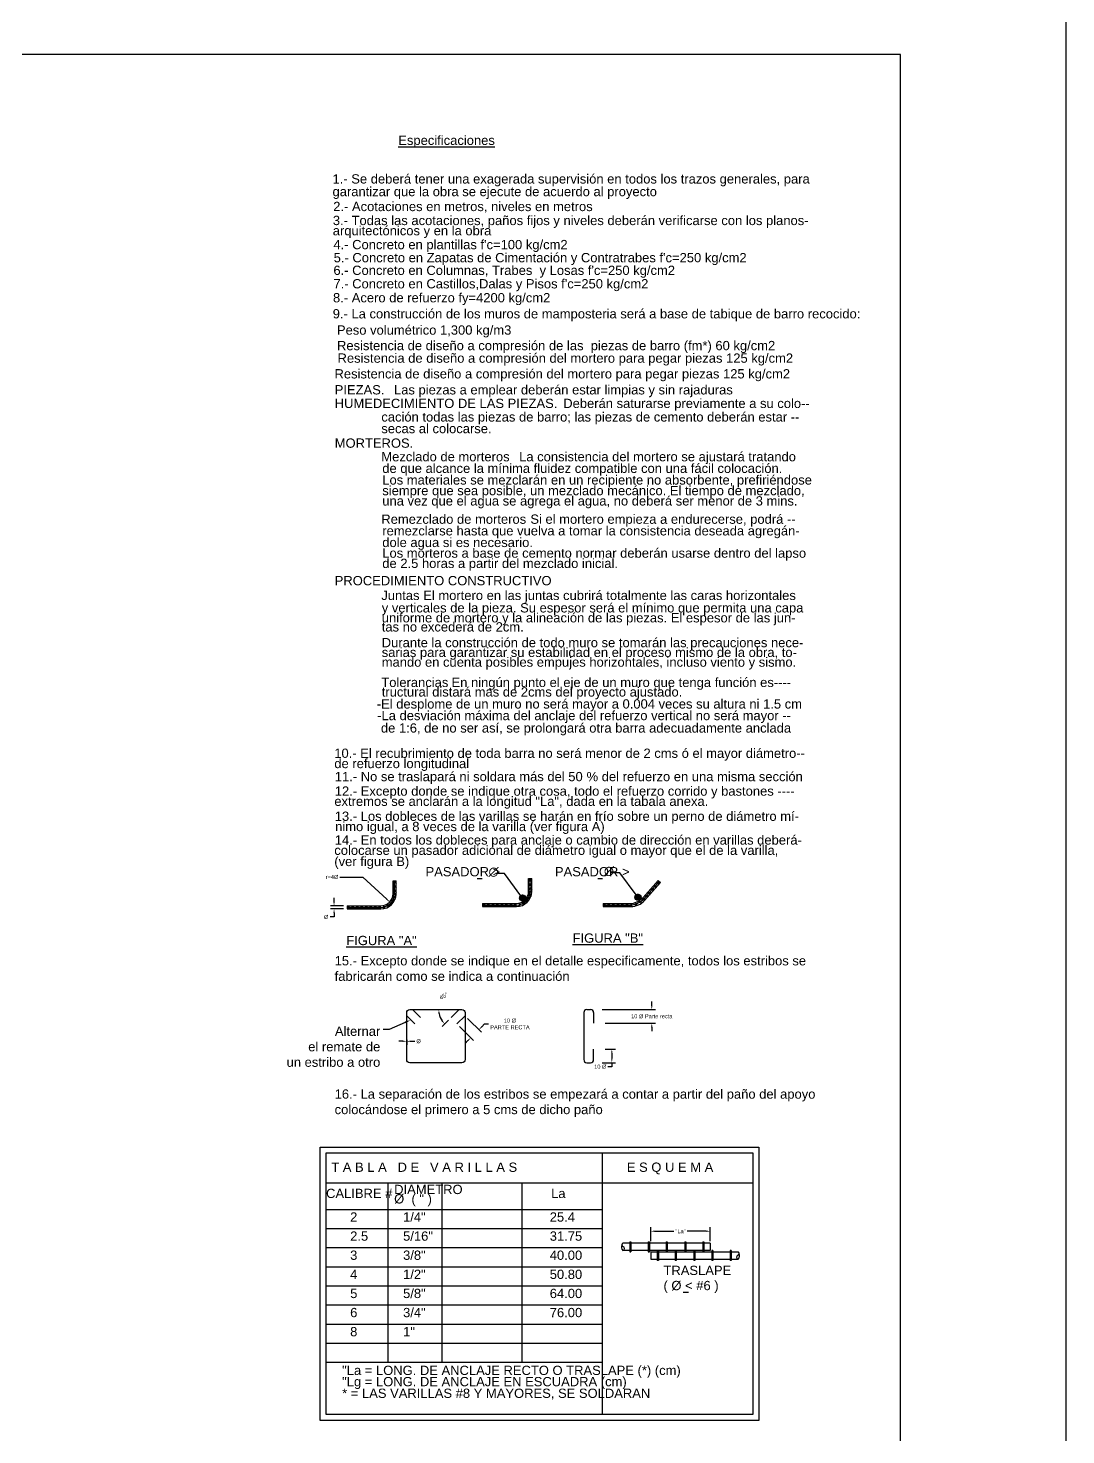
# Model space of a CAD drawing. Header units: metres. Extents: x 14 to 161, y 5 to 309.
# Drawn here: x 135.3 to 161.01, y 139.28 to 174.14 of the extents above; entities that cross this region are included whole.
import ezdxf

# ---------------------------------------------------------------- set-up
doc = ezdxf.new("R2010")
doc.units = ezdxf.units.M
doc.header["$PDMODE"] = 35
doc.layers.add('E-Especificaciones', color=3, linetype='Continuous')
doc.layers.add('E-Pie', color=1, linetype='Continuous')
doc.styles.add('ARIAL', font='arial.ttf')
doc.styles.add('General', font='arial.ttf', dxfattribs={"height": 2.3})
doc.styles.get("Standard").update_dxf_attribs({"font": 'arial.ttf'})
doc.dimstyles.get("Standard").update_dxf_attribs({"dimtxt": 0.18, "dimasz": 0.18, "dimexe": 0.18, "dimexo": 0.0625, "dimgap": 0.09, "dimtad": 0, "dimtih": 1, "dimtoh": 1, "dimdec": 4, "dimzin": 0, "dimdsep": 46, "dimtxsty": 'Standard', "dimcen": 0.09, "dimadec": 0, "dimazin": 0, "dimtfac": 1, "dimtdec": 4, "dimtofl": 0, "dimtmove": 0, "dimatfit": 3, "dimfxl": 1, "dimtolj": 1, "dimtzin": 0, "dimarcsym": 0})

# ---------------------------------------------------------------- blocks, each defined once
blk = doc.blocks.new('*D501')
at = {"layer": 'Defpoints', "color": 0, "transparency": 16777216}
for p in [(150.721, 144.03), (152.198, 144.324), (152.198, 144.03)]:
    blk.add_point(p, dxfattribs=at)
at = {"layer": 'E-Especificaciones', "color": 2, "lineweight": -2, "transparency": 16777216}
for p, q in [((150.721, 144.075), (150.721, 144.424)), ((152.198, 144.075), (152.198, 144.424)), ((150.821, 144.324), (151.294, 144.324)), ((152.098, 144.324), (151.626, 144.324))]:
    blk.add_line(p, q, dxfattribs=at)
at = {"layer": 'E-Especificaciones', "color": 2, "transparency": 16777216}
for points in [[(150.821, 144.34), (150.821, 144.307), (150.721, 144.324)], [(152.098, 144.34), (152.098, 144.307), (152.198, 144.324)]]:
    blk.add_solid(points, dxfattribs=at)
at = {"layer": 'E-Especificaciones', "color": 0, "transparency": 16777216, "insert": (151.46, 144.324), "char_height": 0.1, "attachment_point": 5, "style": 'ARIAL'}
blk.add_mtext('\\A1;"La"', dxfattribs=at)
blk = doc.blocks.new('*D494')
at = {"layer": 'Defpoints', "color": 0, "transparency": 16777216}
for p in [(149.432, 149.818), (150.748, 149.818), (149.507, 149.481)]:
    blk.add_point(p, dxfattribs=at)
at = {"layer": 'E-Especificaciones', "color": 2, "lineweight": -2, "transparency": 16777216}
for p, q in [((150.748, 149.918), (150.748, 150.018)), ((149.522, 149.818), (150.838, 149.818)), ((149.597, 149.481), (150.838, 149.481)), ((150.748, 149.381), (150.748, 149.281))]:
    blk.add_line(p, q, dxfattribs=at)
at = {"layer": 'E-Especificaciones', "color": 2, "transparency": 16777216}
for points in [[(150.731, 149.918), (150.764, 149.918), (150.748, 149.818)], [(150.731, 149.381), (150.764, 149.381), (150.748, 149.481)]]:
    blk.add_solid(points, dxfattribs=at)
at = {"layer": 'E-Especificaciones', "color": 0, "transparency": 16777216, "insert": (150.748, 149.65), "char_height": 0.1, "attachment_point": 5, "style": 'ARIAL'}
blk.add_mtext('\\A1;10 %%C Parte recta', dxfattribs=at)
blk = doc.blocks.new('*D495')
at = {"layer": 'Defpoints', "color": 0, "transparency": 16777216}
for p in [(146.121, 149.661), (145.922, 149.461), (146.463, 149.319)]:
    blk.add_point(p, dxfattribs=at)
at = {"layer": 'E-Especificaciones', "color": 2, "lineweight": -2, "transparency": 16777216}
for p, q in [((146.185, 149.597), (146.527, 149.255)), ((145.985, 149.397), (146.327, 149.055)), ((146.534, 149.389), (146.604, 149.46)), ((146.604, 149.46), (146.704, 149.46)), ((146.193, 149.048), (146.122, 148.978))]:
    blk.add_line(p, q, dxfattribs=at)
at = {"layer": 'E-Especificaciones', "color": 2, "transparency": 16777216}
for points in [[(146.522, 149.401), (146.546, 149.378), (146.463, 149.319)], [(146.181, 149.06), (146.205, 149.037), (146.264, 149.119)]]:
    blk.add_solid(points, dxfattribs=at)
at = {"layer": 'E-Especificaciones', "color": 0, "transparency": 16777216, "insert": (147.233, 149.46), "char_height": 0.1, "attachment_point": 5, "style": 'ARIAL'}
blk.add_mtext('\\A1;10 %%C \\PPARTE RECTA', dxfattribs=at)
blk = doc.blocks.new('*D496')
at = {"layer": 'Defpoints', "color": 0, "transparency": 16777216}
for p in [(144.677, 149.16), (144.677, 149.16), (144.677, 149.032)]:
    blk.add_point(p, dxfattribs=at)
at = {"layer": 'E-Especificaciones', "color": 2, "lineweight": -2, "transparency": 16777216}
for p, q in [((144.577, 149.032), (144.477, 149.032)), ((144.677, 149.07), (144.677, 148.942)), ((144.677, 149.07), (144.677, 148.942)), ((144.777, 149.032), (144.877, 149.032))]:
    blk.add_line(p, q, dxfattribs=at)
at = {"layer": 'E-Especificaciones', "color": 2, "transparency": 16777216}
for points in [[(144.577, 149.049), (144.577, 149.015), (144.677, 149.032)], [(144.777, 149.049), (144.777, 149.015), (144.677, 149.032)]]:
    blk.add_solid(points, dxfattribs=at)
at = {"layer": 'E-Especificaciones', "color": 0, "transparency": 16777216, "insert": (144.971, 149.032), "char_height": 0.1, "attachment_point": 5, "style": 'ARIAL'}
blk.add_mtext('\\A1;%%C', dxfattribs=at)
blk = doc.blocks.new('*D497')
at = {"layer": 'Defpoints', "color": 0, "transparency": 16777216}
for p in [(144.752, 149.818), (145.779, 149.619), (145.978, 149.818), (146.046, 149.818), (145.537, 149.563)]:
    blk.add_point(p, dxfattribs=at)
at = {"layer": 'E-Especificaciones', "color": 2, "lineweight": -2, "transparency": 16777216}
blk.add_line((145.715, 149.555), (145.554, 149.394), dxfattribs=at)
blk.add_arc((145.978, 149.818), 0.51, 191.2458, 213.7542, dxfattribs=at)
at = {"layer": 'E-Especificaciones', "color": 2, "transparency": 16777216}
for points in [[(145.461, 149.717), (145.495, 149.721), (145.468, 149.818)], [(145.567, 149.545), (145.541, 149.524), (145.618, 149.458)]]:
    blk.add_solid(points, dxfattribs=at)
at = {"layer": 'E-Especificaciones', "color": 0, "transparency": 16777216, "insert": (145.591, 150.151), "char_height": 0.1, "attachment_point": 5, "rotation": 30, "style": 'ARIAL'}
blk.add_mtext('\\A1;45°', dxfattribs=at)
blk = doc.blocks.new('*D498')
at = {"layer": 'Defpoints', "color": 0, "transparency": 16777216}
for p in [(143.198, 152.387), (142.876, 152.312), (143.198, 152.312)]:
    blk.add_point(p, dxfattribs=at)
at = {"layer": 'E-Especificaciones', "color": 2, "lineweight": -2, "transparency": 16777216}
for p, q in [((143.108, 152.387), (142.786, 152.387)), ((142.876, 152.487), (142.876, 152.587)), ((142.876, 152.112), (142.776, 152.112)), ((143.108, 152.312), (142.786, 152.312)), ((142.876, 152.212), (142.876, 152.112))]:
    blk.add_line(p, q, dxfattribs=at)
at = {"layer": 'E-Especificaciones', "color": 2, "transparency": 16777216}
for points in [[(142.859, 152.487), (142.892, 152.487), (142.876, 152.387)], [(142.859, 152.212), (142.892, 152.212), (142.876, 152.312)]]:
    blk.add_solid(points, dxfattribs=at)
at = {"layer": 'E-Especificaciones', "color": 0, "transparency": 16777216, "insert": (142.682, 152.112), "char_height": 0.1, "attachment_point": 5, "style": 'ARIAL'}
blk.add_mtext('\\A1;%%c', dxfattribs=at)
blk = doc.blocks.new('*D499')
at = {"layer": 'Defpoints', "color": 0, "transparency": 16777216}
for p in [(144.035, 152.69), (144.256, 152.483)]:
    blk.add_point(p, dxfattribs=at)
at = {"layer": 'E-Especificaciones', "color": 2, "lineweight": -2, "transparency": 16777216}
for p, q in [((143.021, 153.103), (143.593, 153.103)), ((143.593, 153.103), (144.183, 152.551))]:
    blk.add_line(p, q, dxfattribs=at)
at = {"layer": 'E-Especificaciones', "color": 2, "transparency": 16777216}
blk.add_solid([(144.194, 152.563), (144.171, 152.539), (144.256, 152.483)], dxfattribs=at)
at = {"layer": 'E-Especificaciones', "color": 0, "transparency": 16777216, "insert": (142.826, 153.103), "char_height": 0.1, "attachment_point": 5, "style": 'ARIAL'}
blk.add_mtext('\\A1;r=4%%c', dxfattribs=at)
blk = doc.blocks.new('*D500')
at = {"layer": 'Defpoints', "color": 0, "transparency": 16777216}
for p in [(149.507, 148.838), (149.432, 148.501), (149.758, 148.501)]:
    blk.add_point(p, dxfattribs=at)
at = {"layer": 'E-Especificaciones', "color": 2, "lineweight": -2, "transparency": 16777216}
for p, q in [((149.597, 148.838), (149.848, 148.838)), ((149.758, 148.738), (149.758, 148.601)), ((149.522, 148.501), (149.848, 148.501)), ((149.758, 148.401), (149.658, 148.401)), ((149.758, 148.501), (149.758, 148.401))]:
    blk.add_line(p, q, dxfattribs=at)
at = {"layer": 'E-Especificaciones', "color": 2, "transparency": 16777216}
for points in [[(149.741, 148.738), (149.775, 148.738), (149.758, 148.838)], [(149.741, 148.601), (149.775, 148.601), (149.758, 148.501)]]:
    blk.add_solid(points, dxfattribs=at)
at = {"layer": 'E-Especificaciones', "color": 0, "transparency": 16777216, "insert": (149.472, 148.401), "char_height": 0.1, "attachment_point": 5, "style": 'ARIAL'}
blk.add_mtext('\\A1;10 %%C', dxfattribs=at)

msp = doc.modelspace()

# ---------------------------------------------------------------- hatches: boundary and pattern name
at = {"layer": 'E-Especificaciones'}
h = msp.add_hatch(dxfattribs=at)
h.set_pattern_fill('ANSI31', color=3, scale=0.001512, style=0)
h.set_pattern_definition([(45, (89.3930947, 140.6206483), (-0.0033945368, 0.0033945368), [])])
h.paths.add_polyline_path([(147.59127, 152.52001, 0.01855416), (147.60771, 152.53528, 0.17000242), (147.62422, 152.58244, 1), (147.47302, 152.58244, 0.60288696)])
h = msp.add_hatch(dxfattribs=at)
h.set_pattern_fill('ANSI31', color=3, scale=0.001512, style=0)
h.set_pattern_definition([(45, (92.2518476, 140.6391513), (-0.0033945368, 0.0033945368), [])])
h.paths.add_polyline_path([(150.45002, 152.53852, 0.01855416), (150.46647, 152.55378, 0.17000242), (150.48298, 152.60094, 1), (150.33178, 152.60094, 0.60288696)])

# ---------------------------------------------------------------- linework, layer by layer
at = {"layer": 'E-Especificaciones', "color": 3}
for p, q in [((146.42297, 153.06645), (146.54431, 153.06645)), ((147.69628, 153.06993), (147.77188, 153.06993)), ((147.69628, 152.74911), (147.69628, 153.06993)), ((147.73408, 152.74911), (147.73408, 153.06993)), ((147.77188, 152.74911), (147.77188, 153.06993)), ((149.40826, 153.06645), (149.52961, 153.06645)), ((144.33719, 152.92943), (144.37467, 152.98814)), ((144.33719, 152.82468), (144.37467, 152.88339)), ((144.33735, 153.01037), (144.41295, 153.01037)), ((144.33735, 152.68955), (144.33735, 153.01037)), ((144.33767, 152.71919), (144.37515, 152.7779)), ((144.37467, 152.98814), (144.41279, 152.92984)), ((144.37467, 152.88339), (144.41279, 152.82509)), ((144.37515, 152.68955), (144.37515, 153.01037)), ((144.37515, 152.7779), (144.41327, 152.7196)), ((144.41295, 152.68955), (144.41295, 153.01037)), ((147.68923, 152.70742), (147.73408, 152.76071)), ((147.69612, 152.98899), (147.7336, 153.0477)), ((147.69612, 152.88424), (147.7336, 152.94295)), ((147.6966, 152.77875), (147.73408, 152.83746)), ((147.7336, 153.0477), (147.77172, 152.9894)), ((147.7336, 152.94295), (147.77172, 152.88465)), ((147.73408, 152.83746), (147.7722, 152.77916)), ((147.73408, 152.76071), (147.76423, 152.69791)), ((150.53399, 152.59821), (150.90485, 153.0136)), ((150.56218, 152.57304), (150.93304, 152.98843)), ((150.56784, 152.52261), (150.96124, 152.96325)), ((150.63125, 152.70659), (150.69826, 152.72563)), ((150.69826, 152.72563), (150.68807, 152.65672)), ((150.71116, 152.79618), (150.77822, 152.81502)), ((150.77822, 152.81502), (150.76783, 152.74614)), ((150.78106, 152.87519), (150.84812, 152.89402)), ((150.84812, 152.89402), (150.83772, 152.82515)), ((150.85082, 152.95333), (150.91788, 152.97217)), ((150.90485, 153.0136), (150.96124, 152.96325)), ((150.91788, 152.97217), (150.90749, 152.90329)), ((143.19834, 152.38715), (143.25685, 152.34935)), ((143.19834, 152.38715), (143.19834, 152.31155)), ((143.19834, 152.38715), (144.03495, 152.38715)), ((143.30987, 152.38715), (143.36837, 152.34935)), ((143.4214, 152.38715), (143.4799, 152.34935)), ((143.53292, 152.38715), (143.59143, 152.34935)), ((143.64445, 152.38715), (143.70296, 152.34935)), ((143.75598, 152.38715), (143.81449, 152.34935)), ((143.86751, 152.38715), (143.92602, 152.34935)), ((143.97904, 152.38715), (144.03754, 152.34935)), ((144.07895, 152.39404), (144.14315, 152.36701)), ((144.14315, 152.36701), (144.09212, 152.3196)), ((144.16246, 152.41809), (144.23186, 152.41212)), ((144.23186, 152.41212), (144.1979, 152.35131)), ((144.23028, 152.46278), (144.29888, 152.47489)), ((144.28028, 152.51982), (144.34414, 152.54763)), ((144.29888, 152.47489), (144.28172, 152.40738)), ((144.31592, 152.57911), (144.36885, 152.62439)), ((144.33029, 152.64785), (144.37515, 152.70114)), ((144.34414, 152.54763), (144.34325, 152.47798)), ((144.36885, 152.62439), (144.38838, 152.55753)), ((144.37515, 152.70114), (144.40529, 152.63835)), ((146.55727, 152.44671), (147.39388, 152.44671)), ((146.55727, 152.44671), (146.55727, 152.37111)), ((146.55727, 152.44671), (146.61578, 152.40891)), ((146.55727, 152.40891), (147.39388, 152.40891)), ((146.61578, 152.40891), (146.55727, 152.37111)), ((146.55727, 152.37111), (147.39388, 152.37111)), ((146.6688, 152.44671), (146.72731, 152.40891)), ((146.72731, 152.40891), (146.6688, 152.37111)), ((146.78033, 152.44671), (146.83884, 152.40891)), ((146.83884, 152.40891), (146.78033, 152.37111)), ((146.89186, 152.44671), (146.95037, 152.40891)), ((146.95037, 152.40891), (146.89186, 152.37111)), ((147.00339, 152.44671), (147.06189, 152.40891)), ((147.06189, 152.40891), (147.00339, 152.37111)), ((147.11492, 152.44671), (147.17342, 152.40891)), ((147.17342, 152.40891), (147.11492, 152.37111)), ((147.22644, 152.44671), (147.28495, 152.40891)), ((147.28495, 152.40891), (147.22644, 152.37111)), ((147.33797, 152.44671), (147.39648, 152.40891)), ((147.39648, 152.40891), (147.33797, 152.37111)), ((147.43788, 152.4536), (147.50208, 152.42657)), ((147.50208, 152.42657), (147.45105, 152.37916)), ((147.52139, 152.47765), (147.59079, 152.47169)), ((147.59079, 152.47169), (147.55683, 152.41087)), ((147.58921, 152.52234), (147.65781, 152.53445)), ((147.63921, 152.57938), (147.70307, 152.60719)), ((147.65781, 152.53445), (147.64065, 152.46694)), ((147.67486, 152.63867), (147.72779, 152.68395)), ((147.70307, 152.60719), (147.70218, 152.53754)), ((147.72779, 152.68395), (147.74731, 152.61709)), ((149.54257, 152.44671), (150.19562, 152.44671)), ((149.54257, 152.44671), (149.54257, 152.37111)), ((149.54257, 152.44671), (149.60108, 152.40891)), ((149.54257, 152.40891), (150.19562, 152.40891)), ((149.60108, 152.40891), (149.54257, 152.37111)), ((149.54257, 152.37111), (150.22947, 152.37111)), ((149.6541, 152.44671), (149.7126, 152.40891)), ((149.7126, 152.40891), (149.6541, 152.37111)), ((149.76563, 152.44671), (149.82413, 152.40891)), ((149.82413, 152.40891), (149.76563, 152.37111)), ((149.87715, 152.44671), (149.93566, 152.40891)), ((149.93566, 152.40891), (149.87715, 152.37111)), ((149.98868, 152.44671), (150.04719, 152.40891)), ((150.04719, 152.40891), (149.98868, 152.37111)), ((150.10021, 152.44671), (150.15872, 152.40891)), ((150.15872, 152.40891), (150.10021, 152.37111)), ((150.20749, 152.44641), (150.2694, 152.41448)), ((150.2694, 152.41448), (150.21484, 152.37117)), ((150.30957, 152.46055), (150.37768, 152.44596)), ((150.37768, 152.44596), (150.33638, 152.38987)), ((150.41643, 152.49984), (150.48566, 152.50754)), ((150.48566, 152.50754), (150.46422, 152.44126)), ((150.49998, 152.56207), (150.56806, 152.57682)), ((150.56806, 152.57682), (150.55352, 152.5087)), ((150.56568, 152.63424), (150.63269, 152.65328)), ((150.63269, 152.65328), (150.6225, 152.58437)), ((143.25685, 152.34935), (143.19834, 152.31155)), ((143.19834, 152.34935), (144.03495, 152.34935)), ((143.19834, 152.31155), (144.03495, 152.31155)), ((143.36837, 152.34935), (143.30987, 152.31155)), ((143.4799, 152.34935), (143.4214, 152.31155)), ((143.59143, 152.34935), (143.53292, 152.31155)), ((143.70296, 152.34935), (143.64445, 152.31155)), ((143.81449, 152.34935), (143.75598, 152.31155)), ((143.92602, 152.34935), (143.86751, 152.31155)), ((144.03754, 152.34935), (143.97904, 152.31155)), ((144.67678, 149.66051), (144.87627, 149.46101)), ((144.81944, 149.81839), (145.01894, 149.6189)), ((145.97846, 149.81839), (145.77896, 149.6189)), ((146.12112, 149.66051), (145.92163, 149.46101)), ((149.06261, 149.74279), (149.06261, 148.57634)), ((149.13821, 149.81839), (149.23055, 149.81839)), ((149.30615, 149.74279), (149.30615, 149.48136)), ((144.24081, 149.32042), (144.08961, 149.32042)), ((144.63857, 149.49887), (144.24081, 149.32042)), ((149.30615, 148.57634), (149.30615, 148.83777)), ((149.13821, 148.50074), (149.23055, 148.50074)), ((149.51658, 146.26601), (149.51658, 139.77965)), ((142.67804, 145.52742), (153.25153, 145.52742)), ((144.2068, 145.52742), (144.2068, 141.07469)), ((145.55005, 145.52742), (145.55005, 141.07469)), ((147.53332, 141.07469), (147.53332, 145.52742)), ((142.67804, 144.86424), (149.51658, 144.86424)), ((142.67804, 144.39055), (149.51658, 144.39055)), ((150.20256, 144.02965), (150.0326, 144.02965)), ((150.20256, 144.06333), (150.20256, 143.81453)), ((150.20256, 144.06333), (150.22953, 144.06333)), ((150.22953, 144.06333), (150.22953, 143.81453)), ((150.66101, 144.02965), (150.22953, 144.02965)), ((150.66101, 144.06333), (150.68798, 144.06333)), ((150.66101, 144.06333), (150.66101, 143.81453)), ((150.68798, 144.06333), (150.68798, 143.81453)), ((151.10598, 144.02965), (150.68798, 144.02965)), ((151.10598, 144.06333), (151.10598, 143.81453)), ((151.10598, 144.06333), (151.13295, 144.06333)), ((151.13295, 144.06333), (151.13295, 143.81453)), ((151.56444, 144.02965), (151.13295, 144.02965)), ((151.56444, 144.06333), (151.56444, 143.81453)), ((151.56444, 144.06333), (151.59141, 144.06333)), ((151.59141, 144.06333), (151.59141, 143.81453)), ((152.00941, 144.02965), (151.59141, 144.02965)), ((152.00941, 144.06333), (152.03638, 144.06333)), ((152.00941, 144.06333), (152.00941, 143.81453)), ((152.03638, 144.06333), (152.03638, 143.81453)), ((152.19844, 144.02965), (152.03638, 144.02965)), ((152.19844, 144.02965), (152.19844, 143.84821)), ((142.67804, 143.91686), (149.51658, 143.91686)), ((150.20256, 143.84821), (150.0326, 143.84821)), ((150.20256, 143.81453), (150.22953, 143.81453)), ((150.66101, 143.84821), (150.22953, 143.84821)), ((150.66101, 143.81453), (150.68798, 143.81453)), ((151.10598, 143.84821), (150.68798, 143.84821)), ((150.72143, 143.81453), (150.8835, 143.81453)), ((150.72143, 143.81453), (150.72143, 143.63309)), ((150.91047, 143.84821), (150.8835, 143.84821)), ((150.8835, 143.84821), (150.8835, 143.59941)), ((150.91047, 143.84821), (150.91047, 143.59941)), ((150.91047, 143.81453), (151.32847, 143.81453)), ((151.10598, 143.81453), (151.13295, 143.81453)), ((151.56444, 143.84821), (151.13295, 143.84821)), ((151.32847, 143.84821), (151.32847, 143.59941)), ((151.35544, 143.84821), (151.32847, 143.84821)), ((151.35544, 143.84821), (151.35544, 143.59941)), ((151.35544, 143.81453), (151.78692, 143.81453)), ((151.56444, 143.81453), (151.59141, 143.81453)), ((152.00941, 143.84821), (151.59141, 143.84821)), ((151.81389, 143.84821), (151.78692, 143.84821)), ((151.78692, 143.84821), (151.78692, 143.59941)), ((151.81389, 143.84821), (151.81389, 143.59941)), ((151.81389, 143.81453), (152.23189, 143.81453)), ((152.00941, 143.81453), (152.03638, 143.81453)), ((152.19844, 143.84821), (152.03638, 143.84821)), ((152.23189, 143.84821), (152.23189, 143.59941)), ((152.25886, 143.84821), (152.23189, 143.84821)), ((152.25886, 143.84821), (152.25886, 143.59941)), ((152.25886, 143.81453), (152.69035, 143.81453)), ((152.71732, 143.84821), (152.69035, 143.84821)), ((152.69035, 143.84821), (152.69035, 143.59941)), ((152.71732, 143.84821), (152.71732, 143.59941)), ((152.71732, 143.81453), (152.88727, 143.81453)), ((142.67804, 143.44316), (149.51658, 143.44316)), ((150.72143, 143.63309), (150.8835, 143.63309)), ((150.91047, 143.59941), (150.8835, 143.59941)), ((150.91047, 143.63309), (151.32847, 143.63309)), ((151.35544, 143.59941), (151.32847, 143.59941)), ((151.35544, 143.63309), (151.78692, 143.63309)), ((151.81389, 143.59941), (151.78692, 143.59941)), ((151.81389, 143.63309), (152.23189, 143.63309)), ((152.25886, 143.59941), (152.23189, 143.59941)), ((152.25886, 143.63309), (152.69035, 143.63309)), ((152.71732, 143.59941), (152.69035, 143.59941)), ((152.71732, 143.63309), (152.88727, 143.63309)), ((142.67804, 142.96947), (149.51658, 142.96947)), ((151.65703, 142.80699), (151.52645, 142.80699)), ((142.67804, 142.49577), (149.51658, 142.49577)), ((142.67804, 142.02208), (149.51658, 142.02208)), ((142.67804, 141.54838), (149.51658, 141.54838)), ((142.67804, 141.07469), (145.55005, 141.07469)), ((145.55005, 141.07469), (149.51658, 141.07469))]:
    msp.add_line(p, q, dxfattribs=at)
msp.add_lwpolyline([(144.75238, 149.81839), (146.04552, 149.81839, -0.41421356), (146.12112, 149.74279), (146.12112, 148.57634, -0.41421356), (146.04552, 148.50074), (144.75238, 148.50074, -0.41421356), (144.67678, 148.57634), (144.67678, 149.74279, -0.41421356)], format="xyb", close=True, dxfattribs=at)
for points in [[(142.53289, 146.41116), (153.39668, 146.41116), (153.39668, 139.63449), (142.53289, 139.63449)], [(142.67804, 146.26601), (153.25153, 146.26601), (153.25153, 139.77965), (142.67804, 139.77965)]]:
    msp.add_lwpolyline(points, close=True, dxfattribs=at)
for centre in [(147.54862, 152.58244), (150.40738, 152.60094)]:
    msp.add_circle(centre, 0.0756, dxfattribs=at)
for centre, radius, start, end in [((147.39388, 152.74911), 0.3024, 270, 0), ((147.39388, 152.74911), 0.378, 270, 0), ((147.39388, 152.74911), 0.3402, 270, 0), ((144.03495, 152.68955), 0.3402, 270, 0), ((144.03495, 152.68955), 0.378, 270, 0), ((144.03495, 152.68955), 0.3024, 270, 0), ((150.19562, 152.90031), 0.4536, 270, 318.241559), ((150.19562, 152.90031), 0.4914, 270, 318.241559), ((150.22947, 152.82471), 0.4536, 270, 318.241559), ((149.13821, 149.74279), 0.0756, 90, 180), ((149.23055, 149.74279), 0.0756, 0, 90), ((149.13821, 148.57634), 0.0756, 180, 270), ((149.23055, 148.57634), 0.0756, 270, 0), ((150.05422, 143.98643), 0.04833, 116.570776, 241.642798), ((150.11853, 143.9365), 0.1232, 156.095451, 225.778942), ((150.02422, 143.89595), 0.04847, 279.964431, 81.636419), ((152.89566, 143.68083), 0.04847, 98.363581, 260.035569), ((152.86566, 143.77131), 0.04833, 298.357202, 63.429224), ((152.80135, 143.72138), 0.1232, 314.221058, 23.904549)]:
    msp.add_arc(centre, radius, start, end, dxfattribs=at)
msp.add_solid([(144.62826, 149.52186), (144.64889, 149.47588), (144.77653, 149.56076)], dxfattribs=at)
at = {"layer": 'E-Pie', "color": 1}
msp.add_lwpolyline([(65.38178, 177.60366), (161.00678, 177.60366), (161.00678, 111.97866), (65.38178, 111.97866)], close=True, dxfattribs=at)
at = {"layer": 'E-Pie', "color": 5}
msp.add_lwpolyline([(69.65758, 173.49116), (69.65758, 116.09116), (156.91409, 116.09116), (156.91409, 173.49116)], close=True, dxfattribs=at)

# ---------------------------------------------------------------- texts
at = {"layer": 'E-Especificaciones', "color": 3, "style": 'General'}
for s, p in [('1.- Se deberá tener una exagerada supervisión en todos los trazos generales, para ', (142.83811, 170.28973)), ('garantizar que la obra se ejecute de acuerdo al proyecto', (142.83811, 169.9758)), ('2.- Acotaciones en metros, niveles en metros', (142.85503, 169.6064)), ('3.- Todas las acotaciones, paños fijos y niveles deberán verificarse con los planos-', (142.84544, 169.2597)), ('arquitectónicos y en la obra', (142.844, 169.00688)), ("4.- Concreto en plantillas f'c=100 kg/cm2", (142.86027, 168.66179)), ("5.- Concreto en Zapatas de Cimentación y Contratrabes f'c=250 kg/cm2", (142.86646, 168.33813)), ("6.- Concreto en Columnas, Trabes  y Losas f'c=250 kg/cm2", (142.86038, 168.02433)), ("7.- Concreto en Castillos,Dalas y Pisos f'c=250 kg/cm2", (142.8612, 167.6908)), ('8.- Acero de refuerzo fy=4200 kg/cm2', (142.84974, 167.34484)), ('9.- La construcción de los muros de mamposteria será a base de tabique de barro recocido:', (142.8433, 166.94728)), ('Peso volumétrico 1,300 kg/m3', (142.9472, 166.54413)), ('Resistencia de diseño a compresión de las  piezas de barro (fm*) 60 kg/cm2', (142.94917, 166.15884)), ('Resistencia de diseño a compresión del mortero para pegar piezas 125 kg/cm2', (142.96266, 165.84841)), ('Resistencia de diseño a compresión del mortero para pegar piezas 125 kg/cm2', (142.88718, 165.45911)), ('PIEZAS.  ', (142.89253, 165.06286)), ('Las piezas a emplear deberán estar limpias y sin rajaduras', (144.36176, 165.06286)), ('HUMEDECIMIENTO DE LAS PIEZAS.', (142.89253, 164.72654)), ('Deberán saturarse previamente a su colo--', (148.55426, 164.72654)), ('cación todas las piezas de barro; las piezas de cemento deberán estar --', (144.04692, 164.39021)), ('secas al colocarse.', (144.04692, 164.10193)), ('MORTEROS.', (142.89253, 163.74157)), ('Mezclado de morteros', (144.04692, 163.40524)), ('La consistencia del mortero se ajustará tratando ', (147.46175, 163.40524)), ('de que alcance la mínima fluidez compatible con una fácil colocación.', (144.07097, 163.11696)), ('Los materiales se mezclarán en un recipiente no absorbente, prefiriéndose', (144.07097, 162.82868)), ('siempre que sea posible, un mezclado mecánico. El tiempo de mezclado,', (144.07097, 162.56442)), ('una vez que el agua se agrega el agua, no deberá ser menor de 3 mins.', (144.07097, 162.30961)), ('Remezclado de morteros', (144.04692, 161.85679)), ('remezclarse hasta que vuelva a tomar la consistencia deseada agregán-', (144.07097, 161.56851)), ('Si el mortero empieza a endurecerse, podrá --', (147.73932, 161.85679)), ('dole agua si es necesario.', (144.07097, 161.28022)), ('Los morteros a base de cemento normar deberán usarse dentro del lapso', (144.07097, 161.01597)), ('de 2.5 horas a partir del mezclado inicial.', (144.07097, 160.76116)), ('PROCEDIMIENTO CONSTRUCTIVO', (142.89253, 160.33265)), ('Juntas', (144.04692, 159.96751)), ('El mortero en las juntas cubrirá totalmente las caras horizontales ', (145.0853, 159.96751)), ('y verticales de la pieza. Su espesor será el mínimo que permita una capa', (144.0575, 159.65947)), ('tas no excederá de 2cm.', (144.0575, 159.18715)), ('uniforme de mortero y la alineación de las piezas. El espesor de las jun-', (144.0575, 159.41304)), ('Durante la construcción de todo muro se tomarán las precauciones nece-', (144.0575, 158.79697)), ('sarias para garantizar su estabilidad en el proceso mismo de la obra, to-', (144.0575, 158.55596)), ('mando en cuenta posibles empujes horizontales, incluso viento y sismo.', (144.0575, 158.31451)), ('Tolerancias', (144.04692, 157.81126)), ('En ningún punto el eje de un muro que tenga función es----', (145.78665, 157.81126)), ('tructural distará mas de 2cms del proyecto ajustado.', (144.0575, 157.57523)), ('-El desplome de un muro no será mayor a 0.004 veces su altura ni 1.5 cm', (143.93415, 157.27733)), ('-La desviación máxima del anclaje del refuerzo vertical no será mayor --', (143.94516, 156.98983)), ('de 1:6, de no ser así, se prolongará otra barra adecuadamente anclada', (144.03694, 156.6818)), ('10.- El recubrimiento de toda barra no será menor de 2 cms ó el mayor diámetro--', (142.88131, 156.05562)), ('de refuerzo longitudinal', (142.88286, 155.80104)), ('11.- No se traslapará ni soldara más del 50', (142.89348, 155.47678)), ('% del refuerzo en una misma sección', (149.13236, 155.47678)), ('12.- Excepto donde se indique otra cosa, todo el refuerzo corrido y bastones ----', (142.89348, 155.11767)), ('extremos se anclarán a la longitud "La", dada en la tabala anexa.', (142.88234, 154.86484)), ('13.- Los dobleces de las varillas se harán en frío sobre un perno de diámetro mí-', (142.89348, 154.49412)), ('nimo igual, a 8 veces de la varilla (ver figura A)', (142.90256, 154.23954)), ('14.- En todos los dobleces para anclaje o cambio de dirección en varillas deberá-', (142.89348, 153.90541)), ('colocarse un pasador adicional de diámetro igual o mayor que el de la varilla, ', (142.88183, 153.65084)), ('(ver figura B)', (142.88183, 153.37345)), ('PASADOR > ', (145.14257, 153.11966)), ('∅', (146.70379, 153.11966)), ('PASADOR > ', (148.34772, 153.11966)), ('∅', (149.56254, 153.13816)), ('%%UFIGURA "B"', (148.78552, 151.47401)), ('%%UFIGURA "A"', (143.17858, 151.41445)), (' T A B L A   D E   V A R I L L A S ', (142.71782, 145.79562)), ('E S Q U E M A', (150.12939, 145.79562)), ('DIAMETRO', (144.36512, 145.2448)), ('CALIBRE #', (142.67804, 145.1463)), ('%%C  ( " )', (144.36512, 145.01151)), ('La', (148.254, 145.1463)), ('2', (143.27472, 144.56208)), ('1/4"', (144.58636, 144.56208)), ('25.4', (148.21971, 144.56208)), ('2.5', (143.27472, 144.08838)), ('5/16"', (144.58636, 144.08838)), ('31.75', (148.21971, 144.08838)), ('3', (143.27472, 143.61469)), ('3/8"', (144.58636, 143.61469)), ('40.00', (148.21971, 143.61469)), ('4', (143.27472, 143.14099)), ('1/2"', (144.58636, 143.14099)), ('50.80', (148.21971, 143.14099)), ('TRASLAPE ', (151.03776, 143.23839)), ('( %%C < #6 ) ', (151.03776, 142.86329)), ('5', (143.27472, 142.6673)), ('5/8"', (144.58636, 142.6673)), ('64.00', (148.21971, 142.6673)), ('6', (143.27472, 142.19361)), ('3/4"', (144.58636, 142.19361)), ('76.00', (148.21971, 142.19361)), ('8', (143.27472, 141.71991)), ('1"', (144.58636, 141.71991)), ('"La = LONG. DE ANCLAJE RECTO O TRASLAPE (*) (cm)', (143.07668, 140.76085)), ('"Lg = LONG. DE ANCLAJE EN ESCUADRA (cm)', (143.07668, 140.48151)), ('* = LAS VARILLAS #8 Y MAYORES, SE SOLDARAN', (143.07668, 140.19286))]:
    msp.add_text(s, height=0.23, dxfattribs=at).set_placement(p)
at = {"layer": 'E-Especificaciones', "color": 4, "insert": (144.46695, 171.4761), "char_height": 0.23, "attachment_point": 1, "style": 'General'}
msp.add_mtext('{\\LEspecificaciones}', dxfattribs=at)
at = {"layer": 'E-Especificaciones', "color": 3, "char_height": 0.23, "style": 'General'}
for s, insert, attachment_point in [('15.- Excepto donde se indique en el detalle especificamente, todos los estribos se\\Pfabricarán como se indica a continuación', (142.89008, 151.14253), 1), ('Alternar \\Pel remate de\\Pun estribo a otro', (144.02157, 149.39602), 3), ('16.- La separación de los estribos se empezará a contar a partir del paño del apoyo\\Pcolocándose el primero a 5 cms de dicho paño', (142.89008, 147.8388), 1)]:
    msp.add_mtext(s, dxfattribs=dict(at, insert=insert, attachment_point=attachment_point))

# ---------------------------------------------------------------- dimensions: what is measured, and where the dimension line sits
at = {"layer": 'E-Especificaciones', "color": 3}
dim = msp.add_radius_dim(center=(144.03495, 152.68955), mpoint=(144.25572, 152.48289), text='r=4%%c', dimstyle='Standard', override={"dimtxt": 0.1, "dimasz": 0.1, "dimexe": 0.09, "dimexo": 0.09, "dimgap": 0.045, "dimlfac": 0.2, "dimtxsty": 'ARIAL', "dimclrd": 2, "dimclre": 2}, dxfattribs=at)
dim.commit()
dim.dimension.update_dxf_attribs({"geometry": '*D499', "text_midpoint": (142.82615, 153.10286), "dimtype": 164})
for base, p1, p2, text, picture, middle in [((142.87561, 152.31155), (143.19834, 152.38715), (143.19834, 152.31155), '%%c', '*D498', (142.6817, 152.11155)), ((149.758, 148.50074), (149.50735, 148.83777), (149.43175, 148.50074), '10 %%C', '*D500', (149.47176, 148.40074))]:
    dim = msp.add_linear_dim(base=base, p1=p1, p2=p2, angle=90, text=text, dimstyle='Standard', override={"dimtxt": 0.1, "dimasz": 0.1, "dimexe": 0.09, "dimexo": 0.09, "dimgap": 0.045, "dimlfac": 0.2, "dimtxsty": 'ARIAL', "dimclrd": 2, "dimclre": 2}, dxfattribs=at)
    dim.commit()
    dim.dimension.update_dxf_attribs({"geometry": picture, "text_midpoint": middle})
dim = msp.add_angular_dim_2l(base=(145.53652, 149.56324), line1=((145.97846, 149.81839), (145.77896, 149.6189)), line2=((144.75238, 149.81839), (146.04552, 149.81839)), text='45°', dimstyle='Standard', override={"dimtxt": 0.1, "dimasz": 0.1, "dimexe": 0.09, "dimexo": 0.09, "dimgap": 0.045, "dimlfac": 0.2, "dimtxsty": 'ARIAL', "dimclrd": 2, "dimclre": 2}, dxfattribs=at)
dim.commit()
dim.dimension.update_dxf_attribs({"geometry": '*D497', "text_midpoint": (145.59118, 150.15069), "dimtype": 162, "text_rotation": 30})
dim = msp.add_linear_dim(base=(150.7477, 149.81839), p1=(149.50735, 149.48136), p2=(149.43175, 149.81839), angle=270, text='10 %%C Parte recta', dimstyle='Standard', override={"dimtxt": 0.1, "dimasz": 0.1, "dimexe": 0.09, "dimexo": 0.09, "dimgap": 0.045, "dimlfac": 0.2, "dimtxsty": 'ARIAL', "dimclrd": 2, "dimclre": 2}, dxfattribs=at)
dim.commit()
dim.dimension.update_dxf_attribs({"geometry": '*D494', "text_midpoint": (150.7477, 149.64987), "dimtype": 160})
dim = msp.add_aligned_dim(p1=(145.92163, 149.46101), p2=(146.12112, 149.66051), distance=-0.48355, text='10 %%C \\PPARTE RECTA', dimstyle='Standard', override={"dimtxt": 0.1, "dimasz": 0.1, "dimexe": 0.09, "dimexo": 0.09, "dimgap": 0.045, "dimlfac": 0.2, "dimtxsty": 'ARIAL', "dimclrd": 2, "dimclre": 2}, dxfattribs=at)
dim.commit()
dim.dimension.update_dxf_attribs({"geometry": '*D495', "text_midpoint": (147.23319, 149.46001)})
for base, p1, p2, text, override, picture, middle in [((144.67678, 149.03192), (144.67678, 149.15957), (144.67678, 149.15957), '%%C', {"dimtxt": 0.1, "dimasz": 0.1, "dimexe": 0.09, "dimexo": 0.09, "dimgap": 0.045, "dimlfac": 0.2, "dimtxsty": 'ARIAL', "dimclrd": 2, "dimclre": 2}, '*D496', (144.97069, 149.03192)), ((152.19844, 144.32368), (150.72143, 144.02965), (152.19844, 144.02965), '"La"', {"dimtxt": 0.1, "dimasz": 0.1, "dimexe": 0.1, "dimexo": 0.045, "dimgap": 0.045, "dimdec": 2, "dimtxsty": 'ARIAL', "dimclrd": 2, "dimclre": 2, "dimtdec": 2}, '*D501', (151.45994, 144.32368))]:
    dim = msp.add_linear_dim(base=base, p1=p1, p2=p2, text=text, dimstyle='Standard', override=override, dxfattribs=at)
    dim.commit()
    dim.dimension.update_dxf_attribs({"geometry": picture, "text_midpoint": middle})

# ---------------------------------------------------------------- leaders
for points in [[(147.49971, 152.64008), (147.09542, 153.1877), (146.88307, 153.1877)], [(150.35846, 152.65858), (149.95417, 153.2062), (149.74182, 153.2062)]]:
    msp.add_leader(points, dimstyle='Standard', override={"dimtxt": 0.1, "dimasz": 0.1, "dimexe": 0.09, "dimexo": 0.09, "dimgap": 0.045, "dimlfac": 0.2, "dimtxsty": 'ARIAL', "dimclrd": 2, "dimclre": 2}, dxfattribs=at)

doc.saveas('drawing.dxf')
